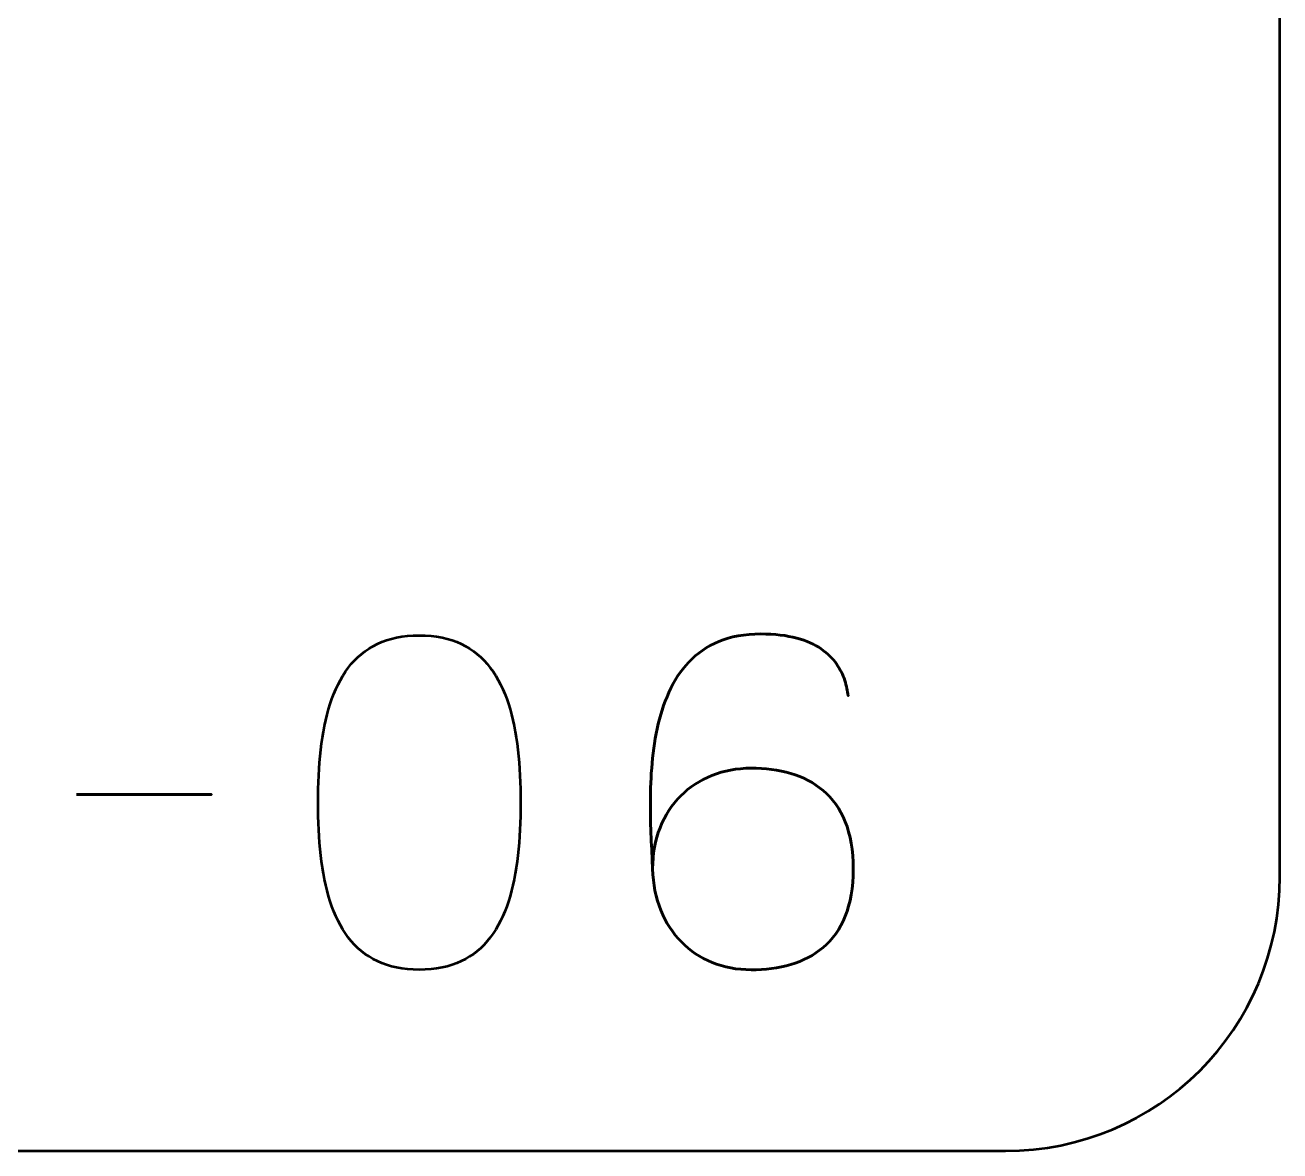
# Model space of a CAD drawing. Header units: centimetres. Extents: x -17.9 to -3.1, y -25.3 to -4.3.
# Drawn here: x -5.387 to -3.1, y -25.35 to -23.298 of the extents above; entities that cross this region are included whole.
import ezdxf

# ---------------------------------------------------------------- set-up
doc = ezdxf.new("R2010")
doc.units = ezdxf.units.CM
doc.header["$MEASUREMENT"] = 0
doc.layers.add('Layer 1', color=7, linetype='Continuous')

msp = doc.modelspace()

# ---------------------------------------------------------------- linework, layer by layer
at = {"layer": 'Layer 1', "color": 7, "lineweight": 53}
msp.add_open_spline([(-17.90003, -24.8499), (-17.90003, -24.8499), (-17.90003, -4.84994), (-17.90003, -4.84994), (-17.90003, -4.84994), (-17.90003, -4.57297), (-17.67694, -4.34998), (-17.39994, -4.34998), (-17.39994, -4.34998), (-17.39994, -4.34998), (-3.60007, -4.34998), (-3.60007, -4.34998), (-3.60007, -4.34998), (-3.32293, -4.34998), (-3.09997, -4.57297), (-3.09997, -4.84994), (-3.09997, -4.84994), (-3.09997, -4.84994), (-3.09997, -24.8499), (-3.09997, -24.8499), (-3.09997, -24.8499), (-3.09997, -25.1269), (-3.32293, -25.34999), (-3.60007, -25.34999), (-3.60007, -25.34999), (-3.60007, -25.34999), (-17.39994, -25.34999), (-17.39994, -25.34999), (-17.39994, -25.34999), (-17.67694, -25.34999), (-17.90003, -25.1269), (-17.90003, -24.8499)], degree=3, knots=[0, 0, 0, 0, 0.125, 0.125, 0.125, 0.125, 0.25, 0.25, 0.25, 0.25, 0.375, 0.375, 0.375, 0.375, 0.5, 0.5, 0.5, 0.5, 0.625, 0.625, 0.625, 0.625, 0.75, 0.75, 0.75, 0.75, 0.875, 0.875, 0.875, 0.875, 1, 1, 1, 1], dxfattribs=at)
at = {"layer": 'Layer 1', "color": 7}
for points, knots in [([(-4.66838, -25.01987), (-4.63874, -25.01973), (-4.6132, -25.01451), (-4.59189, -25.00435), (-4.59189, -25.00435), (-4.57073, -24.99419), (-4.55309, -24.97965), (-4.53898, -24.96117), (-4.53898, -24.96117), (-4.52501, -24.94254), (-4.514, -24.92053), (-4.50581, -24.89513), (-4.50581, -24.89513), (-4.49777, -24.86973), (-4.49199, -24.84193), (-4.48874, -24.81145), (-4.48874, -24.81145), (-4.48535, -24.78097), (-4.48366, -24.74894), (-4.4838, -24.71507), (-4.4838, -24.71507), (-4.48366, -24.68134), (-4.48535, -24.64931), (-4.48874, -24.61897), (-4.48874, -24.61897), (-4.49199, -24.58863), (-4.49777, -24.56069), (-4.50581, -24.53529), (-4.50581, -24.53529), (-4.514, -24.51003), (-4.52501, -24.48802), (-4.53898, -24.46925), (-4.53898, -24.46925), (-4.55309, -24.45063), (-4.57073, -24.43609), (-4.59189, -24.42593), (-4.59189, -24.42593), (-4.6132, -24.41563), (-4.63874, -24.41041), (-4.66838, -24.41027), (-4.66838, -24.41027), (-4.69801, -24.41041), (-4.72355, -24.41563), (-4.74486, -24.42593), (-4.74486, -24.42593), (-4.76602, -24.43609), (-4.78366, -24.45063), (-4.79777, -24.46925), (-4.79777, -24.46925), (-4.81175, -24.48802), (-4.82275, -24.51003), (-4.83094, -24.53529), (-4.83094, -24.53529), (-4.83898, -24.56069), (-4.84477, -24.58863), (-4.84801, -24.61897), (-4.84801, -24.61897), (-4.8514, -24.64931), (-4.85309, -24.68134), (-4.85295, -24.71507), (-4.85295, -24.71507), (-4.85309, -24.74894), (-4.8514, -24.78097), (-4.84801, -24.81145), (-4.84801, -24.81145), (-4.84477, -24.84193), (-4.83898, -24.86973), (-4.83094, -24.89513), (-4.83094, -24.89513), (-4.82275, -24.92053), (-4.81175, -24.94254), (-4.79777, -24.96117), (-4.79777, -24.96117), (-4.78366, -24.97965), (-4.76602, -24.99419), (-4.74486, -25.00435), (-4.74486, -25.00435), (-4.72355, -25.01451), (-4.69801, -25.01973), (-4.66838, -25.01987)], [0, 0, 0, 0, 0.05, 0.05, 0.05, 0.05, 0.1, 0.1, 0.1, 0.1, 0.15, 0.15, 0.15, 0.15, 0.2, 0.2, 0.2, 0.2, 0.25, 0.25, 0.25, 0.25, 0.3, 0.3, 0.3, 0.3, 0.35, 0.35, 0.35, 0.35, 0.4, 0.4, 0.4, 0.4, 0.45, 0.45, 0.45, 0.45, 0.5, 0.5, 0.5, 0.5, 0.55, 0.55, 0.55, 0.55, 0.6, 0.6, 0.6, 0.6, 0.65, 0.65, 0.65, 0.65, 0.7, 0.7, 0.7, 0.7, 0.75, 0.75, 0.75, 0.75, 0.8, 0.8, 0.8, 0.8, 0.85, 0.85, 0.85, 0.85, 0.9, 0.9, 0.9, 0.9, 0.95, 0.95, 0.95, 0.95, 1, 1, 1, 1]), ([(-4.66838, -25.01987), (-4.63874, -25.01973), (-4.6132, -25.01451), (-4.59189, -25.00435), (-4.59189, -25.00435), (-4.57073, -24.99419), (-4.55309, -24.97965), (-4.53898, -24.96117), (-4.53898, -24.96117), (-4.52501, -24.94254), (-4.514, -24.92053), (-4.50581, -24.89513), (-4.50581, -24.89513), (-4.49777, -24.86973), (-4.49199, -24.84193), (-4.48874, -24.81145), (-4.48874, -24.81145), (-4.48535, -24.78097), (-4.48366, -24.74894), (-4.4838, -24.71507), (-4.4838, -24.71507), (-4.48366, -24.68134), (-4.48535, -24.64931), (-4.48874, -24.61897), (-4.48874, -24.61897), (-4.49199, -24.58863), (-4.49777, -24.56069), (-4.50581, -24.53529), (-4.50581, -24.53529), (-4.514, -24.51003), (-4.52501, -24.48802), (-4.53898, -24.46925), (-4.53898, -24.46925), (-4.55309, -24.45063), (-4.57073, -24.43609), (-4.59189, -24.42593), (-4.59189, -24.42593), (-4.6132, -24.41563), (-4.63874, -24.41041), (-4.66838, -24.41027), (-4.66838, -24.41027), (-4.69801, -24.41041), (-4.72355, -24.41563), (-4.74486, -24.42593), (-4.74486, -24.42593), (-4.76602, -24.43609), (-4.78366, -24.45063), (-4.79777, -24.46925), (-4.79777, -24.46925), (-4.81175, -24.48802), (-4.82275, -24.51003), (-4.83094, -24.53529), (-4.83094, -24.53529), (-4.83898, -24.56069), (-4.84477, -24.58863), (-4.84801, -24.61897), (-4.84801, -24.61897), (-4.8514, -24.64931), (-4.85309, -24.68134), (-4.85295, -24.71507), (-4.85295, -24.71507), (-4.85309, -24.74894), (-4.8514, -24.78097), (-4.84801, -24.81145), (-4.84801, -24.81145), (-4.84477, -24.84193), (-4.83898, -24.86973), (-4.83094, -24.89513), (-4.83094, -24.89513), (-4.82275, -24.92053), (-4.81175, -24.94254), (-4.79777, -24.96117), (-4.79777, -24.96117), (-4.78366, -24.97965), (-4.76602, -24.99419), (-4.74486, -25.00435), (-4.74486, -25.00435), (-4.72355, -25.01451), (-4.69801, -25.01973), (-4.66838, -25.01987)], [0, 0, 0, 0, 0.05, 0.05, 0.05, 0.05, 0.1, 0.1, 0.1, 0.1, 0.15, 0.15, 0.15, 0.15, 0.2, 0.2, 0.2, 0.2, 0.25, 0.25, 0.25, 0.25, 0.3, 0.3, 0.3, 0.3, 0.35, 0.35, 0.35, 0.35, 0.4, 0.4, 0.4, 0.4, 0.45, 0.45, 0.45, 0.45, 0.5, 0.5, 0.5, 0.5, 0.55, 0.55, 0.55, 0.55, 0.6, 0.6, 0.6, 0.6, 0.65, 0.65, 0.65, 0.65, 0.7, 0.7, 0.7, 0.7, 0.75, 0.75, 0.75, 0.75, 0.8, 0.8, 0.8, 0.8, 0.85, 0.85, 0.85, 0.85, 0.9, 0.9, 0.9, 0.9, 0.95, 0.95, 0.95, 0.95, 1, 1, 1, 1]), ([(-4.24335, -24.83614), (-4.24321, -24.80848), (-4.23869, -24.78351), (-4.22966, -24.76093), (-4.22966, -24.76093), (-4.22077, -24.73849), (-4.20821, -24.71916), (-4.19198, -24.70293), (-4.19198, -24.70293), (-4.17589, -24.68685), (-4.15684, -24.67443), (-4.13511, -24.66568), (-4.13511, -24.66568), (-4.11338, -24.65693), (-4.08953, -24.65256), (-4.06385, -24.65242), (-4.06385, -24.65242), (-4.03803, -24.65227), (-4.0139, -24.65552), (-3.99146, -24.66201), (-3.99146, -24.66201), (-3.96903, -24.66836), (-3.94941, -24.6788), (-3.93234, -24.6932), (-3.93234, -24.6932), (-3.91526, -24.70745), (-3.90186, -24.72636), (-3.89226, -24.74992), (-3.89226, -24.74992), (-3.88266, -24.77349), (-3.87773, -24.80213), (-3.87758, -24.83614), (-3.87758, -24.83614), (-3.87773, -24.87015), (-3.88266, -24.8988), (-3.89226, -24.92236), (-3.89226, -24.92236), (-3.90186, -24.94593), (-3.91526, -24.96484), (-3.93234, -24.97909), (-3.93234, -24.97909), (-3.94941, -24.99348), (-3.96903, -25.00392), (-3.99146, -25.01027), (-3.99146, -25.01027), (-4.0139, -25.01677), (-4.03803, -25.02001), (-4.06385, -25.01987), (-4.06385, -25.01987), (-4.08953, -25.01973), (-4.1131, -25.01535), (-4.13469, -25.00661), (-4.13469, -25.00661), (-4.15614, -24.99786), (-4.17477, -24.98544), (-4.19071, -24.96921), (-4.19071, -24.96921), (-4.20666, -24.95312), (-4.21922, -24.93379), (-4.22825, -24.91121), (-4.22825, -24.91121), (-4.23742, -24.88878), (-4.24236, -24.8638), (-4.24335, -24.83614), (-4.24335, -24.83614), (-4.24391, -24.82217), (-4.24462, -24.80552), (-4.2456, -24.78619), (-4.2456, -24.78619), (-4.24659, -24.76672), (-4.24716, -24.74555), (-4.2473, -24.72283), (-4.2473, -24.72283), (-4.24744, -24.69997), (-4.24673, -24.6764), (-4.2449, -24.65227), (-4.2449, -24.65227), (-4.24321, -24.628), (-4.23982, -24.60416), (-4.23488, -24.58059), (-4.23488, -24.58059), (-4.22994, -24.55716), (-4.22288, -24.53501), (-4.21357, -24.51427), (-4.21357, -24.51427), (-4.20426, -24.49352), (-4.19226, -24.47518), (-4.17745, -24.45923), (-4.17745, -24.45923), (-4.16249, -24.44329), (-4.14429, -24.43073), (-4.1227, -24.42156), (-4.1227, -24.42156), (-4.10111, -24.41253), (-4.07556, -24.40787), (-4.04607, -24.40773), (-4.04607, -24.40773), (-4.02039, -24.40787), (-3.99866, -24.41041), (-3.9806, -24.41535), (-3.9806, -24.41535), (-3.96253, -24.42029), (-3.94772, -24.42692), (-3.93586, -24.4351), (-3.93586, -24.4351), (-3.92415, -24.44343), (-3.91484, -24.45246), (-3.90806, -24.46248), (-3.90806, -24.46248), (-3.90129, -24.47236), (-3.89621, -24.48238), (-3.89311, -24.49239), (-3.89311, -24.49239), (-3.88986, -24.50241), (-3.88774, -24.51173), (-3.8869, -24.52033), (-3.8869, -24.52033), (-3.88774, -24.51173), (-3.88986, -24.50241), (-3.89311, -24.49239), (-3.89311, -24.49239), (-3.89621, -24.48238), (-3.90129, -24.47236), (-3.90806, -24.46248), (-3.90806, -24.46248), (-3.91484, -24.45246), (-3.92415, -24.44343), (-3.93586, -24.4351), (-3.93586, -24.4351), (-3.94772, -24.42692), (-3.96253, -24.42029), (-3.9806, -24.41535), (-3.9806, -24.41535), (-3.99866, -24.41041), (-4.02039, -24.40787), (-4.04607, -24.40773), (-4.04607, -24.40773), (-4.07556, -24.40787), (-4.10111, -24.41253), (-4.1227, -24.42156), (-4.1227, -24.42156), (-4.14429, -24.43073), (-4.16249, -24.44329), (-4.17745, -24.45923), (-4.17745, -24.45923), (-4.19226, -24.47518), (-4.20426, -24.49352), (-4.21357, -24.51427), (-4.21357, -24.51427), (-4.22288, -24.53501), (-4.22994, -24.55716), (-4.23488, -24.58059), (-4.23488, -24.58059), (-4.23982, -24.60416), (-4.24321, -24.628), (-4.2449, -24.65227), (-4.2449, -24.65227), (-4.24673, -24.6764), (-4.24744, -24.69997), (-4.2473, -24.72283), (-4.2473, -24.72283), (-4.24716, -24.74555), (-4.24659, -24.76672), (-4.2456, -24.78619), (-4.2456, -24.78619), (-4.24462, -24.80552), (-4.24391, -24.82217), (-4.24335, -24.83614), (-4.24335, -24.83614), (-4.24236, -24.8638), (-4.23742, -24.88878), (-4.22825, -24.91121), (-4.22825, -24.91121), (-4.21922, -24.93379), (-4.20666, -24.95312), (-4.19071, -24.96921), (-4.19071, -24.96921), (-4.17477, -24.98544), (-4.15614, -24.99786), (-4.13469, -25.00661), (-4.13469, -25.00661), (-4.1131, -25.01535), (-4.08953, -25.01973), (-4.06385, -25.01987), (-4.06385, -25.01987), (-4.03803, -25.02001), (-4.0139, -25.01677), (-3.99146, -25.01027), (-3.99146, -25.01027), (-3.96903, -25.00392), (-3.94941, -24.99348), (-3.93234, -24.97909), (-3.93234, -24.97909), (-3.91526, -24.96484), (-3.90186, -24.94593), (-3.89226, -24.92236), (-3.89226, -24.92236), (-3.88266, -24.8988), (-3.87773, -24.87015), (-3.87758, -24.83614), (-3.87758, -24.83614), (-3.87773, -24.80213), (-3.88266, -24.77349), (-3.89226, -24.74992), (-3.89226, -24.74992), (-3.90186, -24.72636), (-3.91526, -24.70745), (-3.93234, -24.6932), (-3.93234, -24.6932), (-3.94941, -24.6788), (-3.96903, -24.66836), (-3.99146, -24.66201), (-3.99146, -24.66201), (-4.0139, -24.65552), (-4.03803, -24.65227), (-4.06385, -24.65242), (-4.06385, -24.65242), (-4.08953, -24.65256), (-4.11338, -24.65693), (-4.13511, -24.66568), (-4.13511, -24.66568), (-4.15684, -24.67443), (-4.17589, -24.68685), (-4.19198, -24.70293), (-4.19198, -24.70293), (-4.20821, -24.71916), (-4.22077, -24.73849), (-4.22966, -24.76093), (-4.22966, -24.76093), (-4.23869, -24.78351), (-4.24321, -24.80848), (-4.24335, -24.83614)], [0, 0, 0, 0, 0.0172414, 0.0172414, 0.0172414, 0.0172414, 0.0344828, 0.0344828, 0.0344828, 0.0344828, 0.0517241, 0.0517241, 0.0517241, 0.0517241, 0.0689655, 0.0689655, 0.0689655, 0.0689655, 0.0862069, 0.0862069, 0.0862069, 0.0862069, 0.1034483, 0.1034483, 0.1034483, 0.1034483, 0.1206897, 0.1206897, 0.1206897, 0.1206897, 0.137931, 0.137931, 0.137931, 0.137931, 0.1551724, 0.1551724, 0.1551724, 0.1551724, 0.1724138, 0.1724138, 0.1724138, 0.1724138, 0.1896552, 0.1896552, 0.1896552, 0.1896552, 0.2068966, 0.2068966, 0.2068966, 0.2068966, 0.2241379, 0.2241379, 0.2241379, 0.2241379, 0.2413793, 0.2413793, 0.2413793, 0.2413793, 0.2586207, 0.2586207, 0.2586207, 0.2586207, 0.2758621, 0.2758621, 0.2758621, 0.2758621, 0.2931034, 0.2931034, 0.2931034, 0.2931034, 0.3103448, 0.3103448, 0.3103448, 0.3103448, 0.3275862, 0.3275862, 0.3275862, 0.3275862, 0.3448276, 0.3448276, 0.3448276, 0.3448276, 0.362069, 0.362069, 0.362069, 0.362069, 0.3793103, 0.3793103, 0.3793103, 0.3793103, 0.3965517, 0.3965517, 0.3965517, 0.3965517, 0.4137931, 0.4137931, 0.4137931, 0.4137931, 0.4310345, 0.4310345, 0.4310345, 0.4310345, 0.4482759, 0.4482759, 0.4482759, 0.4482759, 0.4655172, 0.4655172, 0.4655172, 0.4655172, 0.4827586, 0.4827586, 0.4827586, 0.4827586, 0.5, 0.5, 0.5, 0.5, 0.5172414, 0.5172414, 0.5172414, 0.5172414, 0.5344828, 0.5344828, 0.5344828, 0.5344828, 0.5517241, 0.5517241, 0.5517241, 0.5517241, 0.5689655, 0.5689655, 0.5689655, 0.5689655, 0.5862069, 0.5862069, 0.5862069, 0.5862069, 0.6034483, 0.6034483, 0.6034483, 0.6034483, 0.6206897, 0.6206897, 0.6206897, 0.6206897, 0.637931, 0.637931, 0.637931, 0.637931, 0.6551724, 0.6551724, 0.6551724, 0.6551724, 0.6724138, 0.6724138, 0.6724138, 0.6724138, 0.6896552, 0.6896552, 0.6896552, 0.6896552, 0.7068966, 0.7068966, 0.7068966, 0.7068966, 0.7241379, 0.7241379, 0.7241379, 0.7241379, 0.7413793, 0.7413793, 0.7413793, 0.7413793, 0.7586207, 0.7586207, 0.7586207, 0.7586207, 0.7758621, 0.7758621, 0.7758621, 0.7758621, 0.7931034, 0.7931034, 0.7931034, 0.7931034, 0.8103448, 0.8103448, 0.8103448, 0.8103448, 0.8275862, 0.8275862, 0.8275862, 0.8275862, 0.8448276, 0.8448276, 0.8448276, 0.8448276, 0.862069, 0.862069, 0.862069, 0.862069, 0.8793103, 0.8793103, 0.8793103, 0.8793103, 0.8965517, 0.8965517, 0.8965517, 0.8965517, 0.9137931, 0.9137931, 0.9137931, 0.9137931, 0.9310345, 0.9310345, 0.9310345, 0.9310345, 0.9482759, 0.9482759, 0.9482759, 0.9482759, 0.9655172, 0.9655172, 0.9655172, 0.9655172, 0.9827586, 0.9827586, 0.9827586, 0.9827586, 1, 1, 1, 1]), ([(-5.29322, -24.70068), (-5.29322, -24.70068), (-5.04684, -24.70068), (-5.04684, -24.70068), (-5.04684, -24.70068), (-5.04684, -24.70068), (-5.29322, -24.70068), (-5.29322, -24.70068)], [0, 0, 0, 0, 0.5, 0.5, 0.5, 0.5, 1, 1, 1, 1])]:
    msp.add_open_spline(points, degree=3, knots=knots, dxfattribs=at)
at = {"layer": 'Layer 1', "color": 30, "lineweight": 53}
for points, knots in [([(-4.66838, -25.01987), (-4.63874, -25.01973), (-4.6132, -25.01451), (-4.59189, -25.00435), (-4.59189, -25.00435), (-4.57073, -24.99419), (-4.55309, -24.97965), (-4.53898, -24.96117), (-4.53898, -24.96117), (-4.52501, -24.94254), (-4.514, -24.92053), (-4.50581, -24.89513), (-4.50581, -24.89513), (-4.49777, -24.86973), (-4.49199, -24.84193), (-4.48874, -24.81145), (-4.48874, -24.81145), (-4.48535, -24.78097), (-4.48366, -24.74894), (-4.4838, -24.71507), (-4.4838, -24.71507), (-4.48366, -24.68134), (-4.48535, -24.64931), (-4.48874, -24.61897), (-4.48874, -24.61897), (-4.49199, -24.58863), (-4.49777, -24.56069), (-4.50581, -24.53529), (-4.50581, -24.53529), (-4.514, -24.51003), (-4.52501, -24.48802), (-4.53898, -24.46925), (-4.53898, -24.46925), (-4.55309, -24.45063), (-4.57073, -24.43609), (-4.59189, -24.42593), (-4.59189, -24.42593), (-4.6132, -24.41563), (-4.63874, -24.41041), (-4.66838, -24.41027), (-4.66838, -24.41027), (-4.69801, -24.41041), (-4.72355, -24.41563), (-4.74486, -24.42593), (-4.74486, -24.42593), (-4.76602, -24.43609), (-4.78366, -24.45063), (-4.79777, -24.46925), (-4.79777, -24.46925), (-4.81175, -24.48802), (-4.82275, -24.51003), (-4.83094, -24.53529), (-4.83094, -24.53529), (-4.83898, -24.56069), (-4.84477, -24.58863), (-4.84801, -24.61897), (-4.84801, -24.61897), (-4.8514, -24.64931), (-4.85309, -24.68134), (-4.85295, -24.71507), (-4.85295, -24.71507), (-4.85309, -24.74894), (-4.8514, -24.78097), (-4.84801, -24.81145), (-4.84801, -24.81145), (-4.84477, -24.84193), (-4.83898, -24.86973), (-4.83094, -24.89513), (-4.83094, -24.89513), (-4.82275, -24.92053), (-4.81175, -24.94254), (-4.79777, -24.96117), (-4.79777, -24.96117), (-4.78366, -24.97965), (-4.76602, -24.99419), (-4.74486, -25.00435), (-4.74486, -25.00435), (-4.72355, -25.01451), (-4.69801, -25.01973), (-4.66838, -25.01987)], [0, 0, 0, 0, 0.05, 0.05, 0.05, 0.05, 0.1, 0.1, 0.1, 0.1, 0.15, 0.15, 0.15, 0.15, 0.2, 0.2, 0.2, 0.2, 0.25, 0.25, 0.25, 0.25, 0.3, 0.3, 0.3, 0.3, 0.35, 0.35, 0.35, 0.35, 0.4, 0.4, 0.4, 0.4, 0.45, 0.45, 0.45, 0.45, 0.5, 0.5, 0.5, 0.5, 0.55, 0.55, 0.55, 0.55, 0.6, 0.6, 0.6, 0.6, 0.65, 0.65, 0.65, 0.65, 0.7, 0.7, 0.7, 0.7, 0.75, 0.75, 0.75, 0.75, 0.8, 0.8, 0.8, 0.8, 0.85, 0.85, 0.85, 0.85, 0.9, 0.9, 0.9, 0.9, 0.95, 0.95, 0.95, 0.95, 1, 1, 1, 1]), ([(-4.66838, -25.01987), (-4.63874, -25.01973), (-4.6132, -25.01451), (-4.59189, -25.00435), (-4.59189, -25.00435), (-4.57073, -24.99419), (-4.55309, -24.97965), (-4.53898, -24.96117), (-4.53898, -24.96117), (-4.52501, -24.94254), (-4.514, -24.92053), (-4.50581, -24.89513), (-4.50581, -24.89513), (-4.49777, -24.86973), (-4.49199, -24.84193), (-4.48874, -24.81145), (-4.48874, -24.81145), (-4.48535, -24.78097), (-4.48366, -24.74894), (-4.4838, -24.71507), (-4.4838, -24.71507), (-4.48366, -24.68134), (-4.48535, -24.64931), (-4.48874, -24.61897), (-4.48874, -24.61897), (-4.49199, -24.58863), (-4.49777, -24.56069), (-4.50581, -24.53529), (-4.50581, -24.53529), (-4.514, -24.51003), (-4.52501, -24.48802), (-4.53898, -24.46925), (-4.53898, -24.46925), (-4.55309, -24.45063), (-4.57073, -24.43609), (-4.59189, -24.42593), (-4.59189, -24.42593), (-4.6132, -24.41563), (-4.63874, -24.41041), (-4.66838, -24.41027), (-4.66838, -24.41027), (-4.69801, -24.41041), (-4.72355, -24.41563), (-4.74486, -24.42593), (-4.74486, -24.42593), (-4.76602, -24.43609), (-4.78366, -24.45063), (-4.79777, -24.46925), (-4.79777, -24.46925), (-4.81175, -24.48802), (-4.82275, -24.51003), (-4.83094, -24.53529), (-4.83094, -24.53529), (-4.83898, -24.56069), (-4.84477, -24.58863), (-4.84801, -24.61897), (-4.84801, -24.61897), (-4.8514, -24.64931), (-4.85309, -24.68134), (-4.85295, -24.71507), (-4.85295, -24.71507), (-4.85309, -24.74894), (-4.8514, -24.78097), (-4.84801, -24.81145), (-4.84801, -24.81145), (-4.84477, -24.84193), (-4.83898, -24.86973), (-4.83094, -24.89513), (-4.83094, -24.89513), (-4.82275, -24.92053), (-4.81175, -24.94254), (-4.79777, -24.96117), (-4.79777, -24.96117), (-4.78366, -24.97965), (-4.76602, -24.99419), (-4.74486, -25.00435), (-4.74486, -25.00435), (-4.72355, -25.01451), (-4.69801, -25.01973), (-4.66838, -25.01987)], [0, 0, 0, 0, 0.05, 0.05, 0.05, 0.05, 0.1, 0.1, 0.1, 0.1, 0.15, 0.15, 0.15, 0.15, 0.2, 0.2, 0.2, 0.2, 0.25, 0.25, 0.25, 0.25, 0.3, 0.3, 0.3, 0.3, 0.35, 0.35, 0.35, 0.35, 0.4, 0.4, 0.4, 0.4, 0.45, 0.45, 0.45, 0.45, 0.5, 0.5, 0.5, 0.5, 0.55, 0.55, 0.55, 0.55, 0.6, 0.6, 0.6, 0.6, 0.65, 0.65, 0.65, 0.65, 0.7, 0.7, 0.7, 0.7, 0.75, 0.75, 0.75, 0.75, 0.8, 0.8, 0.8, 0.8, 0.85, 0.85, 0.85, 0.85, 0.9, 0.9, 0.9, 0.9, 0.95, 0.95, 0.95, 0.95, 1, 1, 1, 1]), ([(-4.24335, -24.83614), (-4.24321, -24.80848), (-4.23869, -24.78351), (-4.22966, -24.76093), (-4.22966, -24.76093), (-4.22077, -24.73849), (-4.20821, -24.71916), (-4.19198, -24.70293), (-4.19198, -24.70293), (-4.17589, -24.68685), (-4.15684, -24.67443), (-4.13511, -24.66568), (-4.13511, -24.66568), (-4.11338, -24.65693), (-4.08953, -24.65256), (-4.06385, -24.65242), (-4.06385, -24.65242), (-4.03803, -24.65227), (-4.0139, -24.65552), (-3.99146, -24.66201), (-3.99146, -24.66201), (-3.96903, -24.66836), (-3.94941, -24.6788), (-3.93234, -24.6932), (-3.93234, -24.6932), (-3.91526, -24.70745), (-3.90186, -24.72636), (-3.89226, -24.74992), (-3.89226, -24.74992), (-3.88266, -24.77349), (-3.87773, -24.80213), (-3.87758, -24.83614), (-3.87758, -24.83614), (-3.87773, -24.87015), (-3.88266, -24.8988), (-3.89226, -24.92236), (-3.89226, -24.92236), (-3.90186, -24.94593), (-3.91526, -24.96484), (-3.93234, -24.97909), (-3.93234, -24.97909), (-3.94941, -24.99348), (-3.96903, -25.00392), (-3.99146, -25.01027), (-3.99146, -25.01027), (-4.0139, -25.01677), (-4.03803, -25.02001), (-4.06385, -25.01987), (-4.06385, -25.01987), (-4.08953, -25.01973), (-4.1131, -25.01535), (-4.13469, -25.00661), (-4.13469, -25.00661), (-4.15614, -24.99786), (-4.17477, -24.98544), (-4.19071, -24.96921), (-4.19071, -24.96921), (-4.20666, -24.95312), (-4.21922, -24.93379), (-4.22825, -24.91121), (-4.22825, -24.91121), (-4.23742, -24.88878), (-4.24236, -24.8638), (-4.24335, -24.83614), (-4.24335, -24.83614), (-4.24391, -24.82217), (-4.24462, -24.80552), (-4.2456, -24.78619), (-4.2456, -24.78619), (-4.24659, -24.76672), (-4.24716, -24.74555), (-4.2473, -24.72283), (-4.2473, -24.72283), (-4.24744, -24.69997), (-4.24673, -24.6764), (-4.2449, -24.65227), (-4.2449, -24.65227), (-4.24321, -24.628), (-4.23982, -24.60416), (-4.23488, -24.58059), (-4.23488, -24.58059), (-4.22994, -24.55716), (-4.22288, -24.53501), (-4.21357, -24.51427), (-4.21357, -24.51427), (-4.20426, -24.49352), (-4.19226, -24.47518), (-4.17745, -24.45923), (-4.17745, -24.45923), (-4.16249, -24.44329), (-4.14429, -24.43073), (-4.1227, -24.42156), (-4.1227, -24.42156), (-4.10111, -24.41253), (-4.07556, -24.40787), (-4.04607, -24.40773), (-4.04607, -24.40773), (-4.02039, -24.40787), (-3.99866, -24.41041), (-3.9806, -24.41535), (-3.9806, -24.41535), (-3.96253, -24.42029), (-3.94772, -24.42692), (-3.93586, -24.4351), (-3.93586, -24.4351), (-3.92415, -24.44343), (-3.91484, -24.45246), (-3.90806, -24.46248), (-3.90806, -24.46248), (-3.90129, -24.47236), (-3.89621, -24.48238), (-3.89311, -24.49239), (-3.89311, -24.49239), (-3.88986, -24.50241), (-3.88774, -24.51173), (-3.8869, -24.52033), (-3.8869, -24.52033), (-3.88774, -24.51173), (-3.88986, -24.50241), (-3.89311, -24.49239), (-3.89311, -24.49239), (-3.89621, -24.48238), (-3.90129, -24.47236), (-3.90806, -24.46248), (-3.90806, -24.46248), (-3.91484, -24.45246), (-3.92415, -24.44343), (-3.93586, -24.4351), (-3.93586, -24.4351), (-3.94772, -24.42692), (-3.96253, -24.42029), (-3.9806, -24.41535), (-3.9806, -24.41535), (-3.99866, -24.41041), (-4.02039, -24.40787), (-4.04607, -24.40773), (-4.04607, -24.40773), (-4.07556, -24.40787), (-4.10111, -24.41253), (-4.1227, -24.42156), (-4.1227, -24.42156), (-4.14429, -24.43073), (-4.16249, -24.44329), (-4.17745, -24.45923), (-4.17745, -24.45923), (-4.19226, -24.47518), (-4.20426, -24.49352), (-4.21357, -24.51427), (-4.21357, -24.51427), (-4.22288, -24.53501), (-4.22994, -24.55716), (-4.23488, -24.58059), (-4.23488, -24.58059), (-4.23982, -24.60416), (-4.24321, -24.628), (-4.2449, -24.65227), (-4.2449, -24.65227), (-4.24673, -24.6764), (-4.24744, -24.69997), (-4.2473, -24.72283), (-4.2473, -24.72283), (-4.24716, -24.74555), (-4.24659, -24.76672), (-4.2456, -24.78619), (-4.2456, -24.78619), (-4.24462, -24.80552), (-4.24391, -24.82217), (-4.24335, -24.83614), (-4.24335, -24.83614), (-4.24236, -24.8638), (-4.23742, -24.88878), (-4.22825, -24.91121), (-4.22825, -24.91121), (-4.21922, -24.93379), (-4.20666, -24.95312), (-4.19071, -24.96921), (-4.19071, -24.96921), (-4.17477, -24.98544), (-4.15614, -24.99786), (-4.13469, -25.00661), (-4.13469, -25.00661), (-4.1131, -25.01535), (-4.08953, -25.01973), (-4.06385, -25.01987), (-4.06385, -25.01987), (-4.03803, -25.02001), (-4.0139, -25.01677), (-3.99146, -25.01027), (-3.99146, -25.01027), (-3.96903, -25.00392), (-3.94941, -24.99348), (-3.93234, -24.97909), (-3.93234, -24.97909), (-3.91526, -24.96484), (-3.90186, -24.94593), (-3.89226, -24.92236), (-3.89226, -24.92236), (-3.88266, -24.8988), (-3.87773, -24.87015), (-3.87758, -24.83614), (-3.87758, -24.83614), (-3.87773, -24.80213), (-3.88266, -24.77349), (-3.89226, -24.74992), (-3.89226, -24.74992), (-3.90186, -24.72636), (-3.91526, -24.70745), (-3.93234, -24.6932), (-3.93234, -24.6932), (-3.94941, -24.6788), (-3.96903, -24.66836), (-3.99146, -24.66201), (-3.99146, -24.66201), (-4.0139, -24.65552), (-4.03803, -24.65227), (-4.06385, -24.65242), (-4.06385, -24.65242), (-4.08953, -24.65256), (-4.11338, -24.65693), (-4.13511, -24.66568), (-4.13511, -24.66568), (-4.15684, -24.67443), (-4.17589, -24.68685), (-4.19198, -24.70293), (-4.19198, -24.70293), (-4.20821, -24.71916), (-4.22077, -24.73849), (-4.22966, -24.76093), (-4.22966, -24.76093), (-4.23869, -24.78351), (-4.24321, -24.80848), (-4.24335, -24.83614)], [0, 0, 0, 0, 0.0172414, 0.0172414, 0.0172414, 0.0172414, 0.0344828, 0.0344828, 0.0344828, 0.0344828, 0.0517241, 0.0517241, 0.0517241, 0.0517241, 0.0689655, 0.0689655, 0.0689655, 0.0689655, 0.0862069, 0.0862069, 0.0862069, 0.0862069, 0.1034483, 0.1034483, 0.1034483, 0.1034483, 0.1206897, 0.1206897, 0.1206897, 0.1206897, 0.137931, 0.137931, 0.137931, 0.137931, 0.1551724, 0.1551724, 0.1551724, 0.1551724, 0.1724138, 0.1724138, 0.1724138, 0.1724138, 0.1896552, 0.1896552, 0.1896552, 0.1896552, 0.2068966, 0.2068966, 0.2068966, 0.2068966, 0.2241379, 0.2241379, 0.2241379, 0.2241379, 0.2413793, 0.2413793, 0.2413793, 0.2413793, 0.2586207, 0.2586207, 0.2586207, 0.2586207, 0.2758621, 0.2758621, 0.2758621, 0.2758621, 0.2931034, 0.2931034, 0.2931034, 0.2931034, 0.3103448, 0.3103448, 0.3103448, 0.3103448, 0.3275862, 0.3275862, 0.3275862, 0.3275862, 0.3448276, 0.3448276, 0.3448276, 0.3448276, 0.362069, 0.362069, 0.362069, 0.362069, 0.3793103, 0.3793103, 0.3793103, 0.3793103, 0.3965517, 0.3965517, 0.3965517, 0.3965517, 0.4137931, 0.4137931, 0.4137931, 0.4137931, 0.4310345, 0.4310345, 0.4310345, 0.4310345, 0.4482759, 0.4482759, 0.4482759, 0.4482759, 0.4655172, 0.4655172, 0.4655172, 0.4655172, 0.4827586, 0.4827586, 0.4827586, 0.4827586, 0.5, 0.5, 0.5, 0.5, 0.5172414, 0.5172414, 0.5172414, 0.5172414, 0.5344828, 0.5344828, 0.5344828, 0.5344828, 0.5517241, 0.5517241, 0.5517241, 0.5517241, 0.5689655, 0.5689655, 0.5689655, 0.5689655, 0.5862069, 0.5862069, 0.5862069, 0.5862069, 0.6034483, 0.6034483, 0.6034483, 0.6034483, 0.6206897, 0.6206897, 0.6206897, 0.6206897, 0.637931, 0.637931, 0.637931, 0.637931, 0.6551724, 0.6551724, 0.6551724, 0.6551724, 0.6724138, 0.6724138, 0.6724138, 0.6724138, 0.6896552, 0.6896552, 0.6896552, 0.6896552, 0.7068966, 0.7068966, 0.7068966, 0.7068966, 0.7241379, 0.7241379, 0.7241379, 0.7241379, 0.7413793, 0.7413793, 0.7413793, 0.7413793, 0.7586207, 0.7586207, 0.7586207, 0.7586207, 0.7758621, 0.7758621, 0.7758621, 0.7758621, 0.7931034, 0.7931034, 0.7931034, 0.7931034, 0.8103448, 0.8103448, 0.8103448, 0.8103448, 0.8275862, 0.8275862, 0.8275862, 0.8275862, 0.8448276, 0.8448276, 0.8448276, 0.8448276, 0.862069, 0.862069, 0.862069, 0.862069, 0.8793103, 0.8793103, 0.8793103, 0.8793103, 0.8965517, 0.8965517, 0.8965517, 0.8965517, 0.9137931, 0.9137931, 0.9137931, 0.9137931, 0.9310345, 0.9310345, 0.9310345, 0.9310345, 0.9482759, 0.9482759, 0.9482759, 0.9482759, 0.9655172, 0.9655172, 0.9655172, 0.9655172, 0.9827586, 0.9827586, 0.9827586, 0.9827586, 1, 1, 1, 1]), ([(-5.29322, -24.70068), (-5.29322, -24.70068), (-5.04684, -24.70068), (-5.04684, -24.70068), (-5.04684, -24.70068), (-5.04684, -24.70068), (-5.29322, -24.70068), (-5.29322, -24.70068)], [0, 0, 0, 0, 0.5, 0.5, 0.5, 0.5, 1, 1, 1, 1])]:
    msp.add_open_spline(points, degree=3, knots=knots, dxfattribs=at)

doc.saveas('drawing.dxf')
